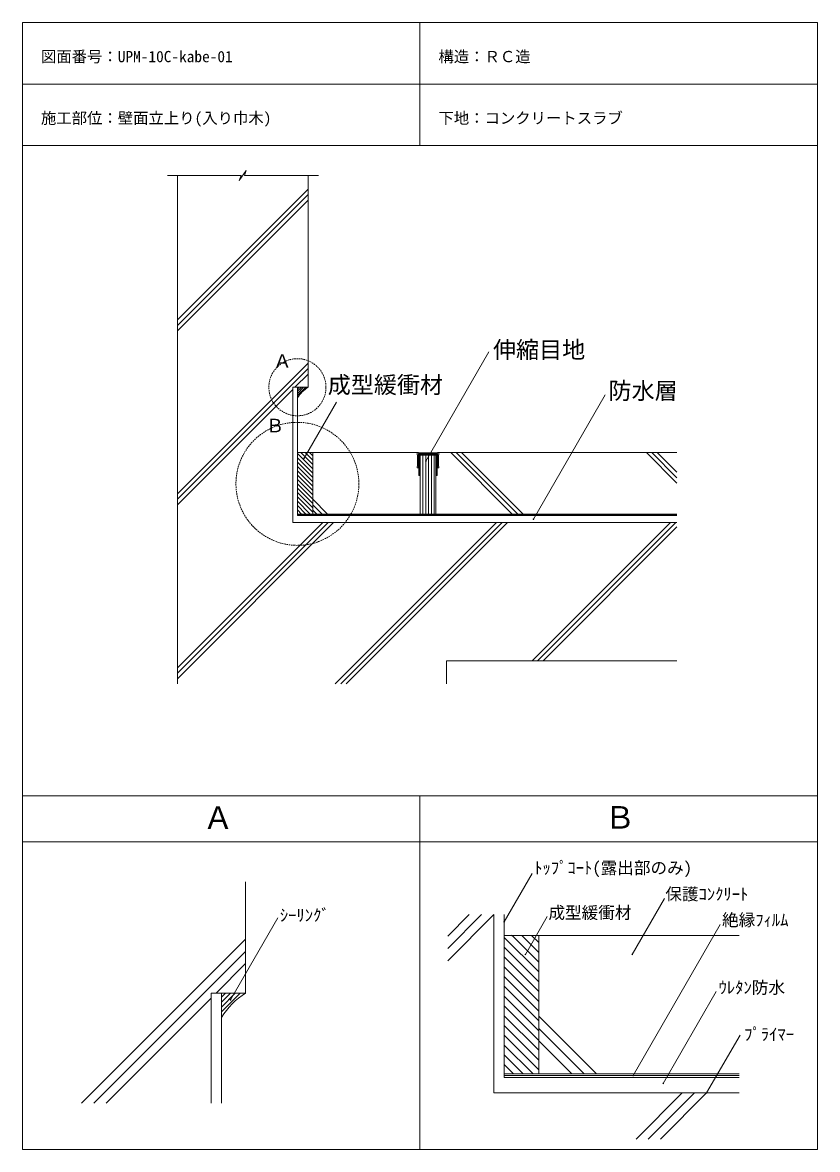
# Model space of a CAD drawing. Units: millimetres, scale not verified. Extents: x -517 to 518, y -673 to 792.
import ezdxf
from ezdxf.enums import TextEntityAlignment as Align

# ---------------------------------------------------------------- set-up
doc = ezdxf.new("R2010")
doc.units = ezdxf.units.MM
doc.header["$PDMODE"] = 32
doc.header["$PDSIZE"] = 0.8
doc.linetypes.add('DASHED2', pattern=[3, 2, -1])
doc.layers.add('0-0', color=7, linetype='Continuous', lineweight=13)
doc.styles.add('ＭＳ ゴシック', font='')
doc.styles.get('ＭＳ ゴシック').set_extended_font_data('MS Gothic')

msp = doc.modelspace()

# ---------------------------------------------------------------- linework, layer by layer
at = {"layer": '0-0'}
for p, q in [((-516.864, 792.357), (-516.864, -673.469)), ((-516.864, 792.357), (517.853, 792.357)), ((0.494, 792.357), (0.494, 632.357)), ((517.853, 792.357), (517.853, -673.469)), ((-516.864, 712.357), (517.853, 712.357)), ((-516.864, 632.357), (517.853, 632.357)), ((-328.223, 593.433), (-232.368, 593.433)), ((-315.075, 593.433), (-315.075, -68.008)), ((-225.576, 599.986), (-234.753, 586.879)), ((-234.753, 586.879), (-232.368, 593.433)), ((-225.576, 599.986), (-227.961, 593.433)), ((-227.961, 593.433), (-131.565, 593.433)), ((-145.075, 317.992), (-145.075, 593.433)), ((-315.075, 405.541), (-145.075, 575.541)), ((-315.075, 398.47), (-145.075, 568.47)), ((-315.075, 391.399), (-145.075, 561.399)), ((8.16, 221.79), (90.212, 363.908)), ((-315.075, 179.267), (-145.075, 349.267)), ((-315.075, 172.196), (-145.075, 342.196)), ((-162.207, 317.992), (-145.075, 335.125)), ((-315.075, 165.125), (-165.075, 315.125)), ((-145.075, 317.992), (-165.075, 317.992)), ((-165.075, 141.992), (-165.075, 317.992)), ((148.119, 146.32), (241.457, 307.987)), ((-150.323, 225.87), (-108.378, 298.522)), ((-3.083, 232.992), (-159.075, 232.992)), ((24.917, 232.992), (334.925, 232.992)), ((40.572, 232.992), (120.572, 152.992)), ((47.643, 232.992), (127.643, 152.992)), ((54.714, 232.992), (134.714, 152.992)), ((295.13, 232.992), (334.925, 193.197)), ((302.201, 232.992), (334.925, 200.268)), ((309.272, 232.992), (334.925, 207.339)), ((-139.075, 172.222), (-119.844, 152.992)), ((-139.075, 165.151), (-126.916, 152.992)), ((-159.075, 152.992), (334.925, 152.992)), ((-139.075, 158.08), (-133.987, 152.992)), ((-315.075, -61.149), (-111.933, 141.992)), ((-315.075, -54.078), (-119.004, 141.992)), ((-315.075, -47.007), (-126.075, 141.992)), ((-165.075, 141.992), (334.925, 141.992)), ((-109.801, -68.008), (100.199, 141.992)), ((-102.73, -68.008), (107.27, 141.992)), ((-95.659, -68.008), (114.341, 141.992)), ((146.473, -38.008), (326.473, 141.992)), ((153.544, -38.008), (333.544, 141.992)), ((160.615, -38.008), (334.925, 136.302)), ((34.925, -38.008), (334.925, -38.008)), ((34.925, -38.008), (34.925, -68.008)), ((-516.864, -213.469), (517.853, -213.469)), ((0.494, -213.469), (0.494, -673.469)), ((-516.864, -273.469), (517.853, -273.469)), ((110.006, -377.327), (146.314, -314.439)), ((-226.48, -470.26), (-226.48, -325.344)), ((276.723, -419.797), (318.623, -347.225)), ((-246.202, -479.013), (-184.639, -372.382)), ((36.506, -427.932), (96.506, -367.932)), ((36.506, -412.023), (80.596, -367.932)), ((36.506, -396.113), (64.686, -367.932)), ((137.741, -419.797), (166.176, -370.546)), ((277.906, -577.481), (391.375, -380.947)), ((416.021, -395.231), (110.006, -395.231)), ((-439.994, -613.406), (-226.48, -399.891)), ((-424.085, -613.406), (-226.48, -415.801)), ((-265.029, -470.26), (-226.48, -431.711)), ((317.126, -587.591), (386.17, -468.005)), ((-408.175, -613.406), (-271.48, -476.711)), ((-271.48, -613.406), (-271.48, -470.26)), ((-226.48, -470.26), (-271.48, -470.26)), ((155.006, -500.144), (230.093, -575.231)), ((155.006, -516.054), (214.183, -575.231)), ((373.574, -599.981), (417.067, -524.649)), ((155.006, -531.964), (198.273, -575.231)), ((110.006, -575.231), (416.021, -575.231)), ((281.754, -659.981), (341.754, -599.981)), ((297.664, -659.981), (357.664, -599.981)), ((313.574, -659.981), (373.574, -599.981)), ((-516.864, -673.469), (517.853, -673.469))]:
    msp.add_line(p, q, dxfattribs=at)
at = {"layer": '0-0', "color": 2}
for p, q in [((-159.075, 307.153), (-148.235, 317.992)), ((-159.075, 309.982), (-151.064, 317.992)), ((-159.075, 312.81), (-153.892, 317.992)), ((-159.075, 315.638), (-156.721, 317.992)), ((-145.986, 317.413), (-145.407, 317.992)), ((-159.075, 304.325), (-158.496, 304.904)), ((-257.98, -494.648), (-233.592, -470.26)), ((-257.98, -488.284), (-239.956, -470.26)), ((-257.98, -481.92), (-246.32, -470.26)), ((-257.98, -475.556), (-252.684, -470.26)), ((-228.531, -471.562), (-227.228, -470.26)), ((-257.98, -501.012), (-256.678, -499.709))]:
    msp.add_line(p, q, dxfattribs=at)
at = {"layer": '0-0', "color": 5}
for p, q in [((-159.075, 232.992), (-139.075, 232.992)), ((-159.075, 231.93), (-139.075, 211.93)), ((-159.075, 226.273), (-139.075, 206.273)), ((-159.075, 220.616), (-139.075, 200.616)), ((-154.48, 232.992), (-139.075, 217.586)), ((-148.823, 232.992), (-139.075, 223.243)), ((-143.167, 232.992), (-139.075, 228.9)), ((-139.075, 232.992), (-139.075, 152.992)), ((-3.083, 232.992), (-2.083, 232.992)), ((-3.083, 229.992), (-3.083, 232.992)), ((-2.583, 229.992), (-3.083, 229.992)), ((-2.583, 214.992), (-2.583, 229.992)), ((-2.083, 232.992), (-1.583, 232.492)), ((-1.583, 232.492), (10.917, 232.492)), ((-1.583, 231.492), (-1.583, 229.492)), ((23.417, 231.492), (-1.583, 231.492)), ((-1.583, 231.492), (-1.583, 212.992)), ((23.417, 231.492), (-1.583, 231.492)), ((-1.583, 229.492), (-1.083, 229.492)), ((-1.083, 229.492), (-1.083, 202.992)), ((-0.083, 230.992), (21.917, 230.992)), ((-0.083, 229.992), (-0.083, 230.992)), ((1.917, 229.992), (-0.083, 229.992)), ((-0.083, 229.492), (1.917, 229.492)), ((-0.083, 217.992), (-0.083, 229.492)), ((0.917, 229.492), (20.917, 229.492)), ((0.917, 152.992), (0.917, 229.492)), ((1.917, 229.492), (1.917, 229.992)), ((4.131, 152.992), (4.131, 229.492)), ((7.881, 152.992), (7.881, 229.492)), ((10.917, 232.492), (23.417, 232.492)), ((11.631, 152.992), (11.631, 229.492)), ((15.381, 152.992), (15.381, 229.492)), ((19.131, 152.992), (19.131, 229.492)), ((19.917, 229.992), (19.917, 229.492)), ((21.917, 229.992), (19.917, 229.992)), ((19.917, 229.492), (21.917, 229.492)), ((20.917, 229.492), (20.917, 152.992)), ((21.917, 230.992), (21.917, 229.992)), ((21.917, 229.492), (21.917, 217.992)), ((22.917, 229.492), (23.417, 229.492)), ((22.917, 202.992), (22.917, 229.492)), ((23.417, 232.492), (23.917, 232.992)), ((23.417, 229.492), (23.417, 231.492)), ((23.417, 212.992), (23.417, 231.492)), ((23.917, 232.992), (24.917, 232.992)), ((24.417, 229.992), (24.417, 214.992)), ((24.917, 229.992), (24.417, 229.992)), ((24.917, 232.992), (24.917, 229.992)), ((-159.075, 214.959), (-139.075, 194.959)), ((-159.075, 209.302), (-139.075, 189.302)), ((-3.083, 214.992), (-2.583, 214.992)), ((-3.083, 212.992), (-3.083, 214.992)), ((-1.583, 212.992), (-3.083, 212.992)), ((0.417, 217.992), (-0.083, 217.992)), ((-0.083, 216.992), (0.417, 217.992)), ((-0.083, 203.992), (-0.083, 216.992)), ((21.417, 217.992), (21.917, 216.992)), ((21.917, 217.992), (21.417, 217.992)), ((21.917, 216.992), (21.917, 203.992)), ((24.917, 212.992), (23.417, 212.992)), ((24.417, 214.992), (24.917, 214.992)), ((24.917, 214.992), (24.917, 212.992)), ((-159.075, 203.645), (-139.075, 183.645)), ((-159.075, 197.989), (-139.075, 177.989)), ((-159.075, 192.332), (-139.075, 172.332)), ((-1.083, 202.992), (-0.083, 202.992)), ((0.417, 203.992), (-0.083, 203.992)), ((-0.083, 202.992), (0.417, 203.992)), ((21.417, 203.992), (21.917, 202.992)), ((21.917, 203.992), (21.417, 203.992)), ((21.917, 202.992), (22.917, 202.992)), ((-159.075, 186.675), (-139.075, 166.675)), ((-159.075, 181.018), (-139.075, 161.018)), ((-159.075, 175.361), (-139.075, 155.361)), ((-159.075, 169.704), (-142.363, 152.992)), ((-159.075, 164.047), (-148.019, 152.992)), ((-159.075, 158.391), (-153.676, 152.992)), ((-159.075, 151.992), (334.925, 151.992)), ((110.006, -395.231), (155.006, -395.231)), ((120.343, -395.231), (155.006, -429.894)), ((133.071, -395.231), (155.006, -417.166)), ((145.799, -395.231), (155.006, -404.438)), ((155.006, -395.231), (155.006, -575.231)), ((110.006, -397.622), (155.006, -442.622)), ((110.006, -410.35), (155.006, -455.35)), ((110.006, -423.078), (155.006, -468.078)), ((110.006, -435.806), (155.006, -480.806)), ((110.006, -448.534), (155.006, -493.534)), ((110.006, -461.262), (155.006, -506.262)), ((110.006, -473.99), (155.006, -518.99)), ((110.006, -486.717), (155.006, -531.717)), ((110.006, -499.445), (155.006, -544.445)), ((110.006, -512.173), (155.006, -557.173)), ((110.006, -524.901), (155.006, -569.901)), ((110.006, -537.629), (147.608, -575.231)), ((110.006, -550.357), (134.88, -575.231)), ((110.006, -563.085), (122.152, -575.231)), ((110.006, -577.481), (416.021, -577.481))]:
    msp.add_line(p, q, dxfattribs=at)
at = {"layer": '0-0', "color": 4}
for p, q in [((110.006, -367.932), (110.006, -579.731)), ((-257.98, -470.26), (-257.98, -613.406)), ((110.006, -579.731), (416.021, -579.731))]:
    msp.add_line(p, q, dxfattribs=at)
msp.add_lwpolyline([(-159.075, 317.992), (-159.075, 150.992), (334.925, 150.992)], dxfattribs=at)
at = {"layer": '0-0'}
msp.add_lwpolyline([(416.021, -599.981), (96.506, -599.981), (96.506, -367.932)], dxfattribs=at)
at = {"layer": '0-0', "color": 1, "linetype": 'DASHED2'}
for centre, radius in [((-159.075, 317.992), 37.147), ((-159.075, 192.332), 80)]:
    msp.add_circle(centre, radius, dxfattribs=at)
at = {"layer": '0-0', "color": 2}
for centre, radius in [((-122.446, 281.364), 43.054), ((-175.567, -552.673), 96.872)]:
    msp.add_arc(centre, radius, 121.70697, 148.29303, dxfattribs=at)
at = {"layer": '0-0'}
for p in [(-150.323, 225.87), (8.16, 221.79), (148.119, 146.32), (110.006, -377.327), (120.343, -395.231), (137.741, -419.797), (276.723, -419.797), (-246.202, -479.013), (277.906, -577.481), (317.126, -587.591), (373.574, -599.981)]:
    msp.add_point(p, dxfattribs=at)

# ---------------------------------------------------------------- texts
at = {"layer": '0-0', "style": 'ＭＳ ゴシック'}
for s, height, p in [('図面番号：UPM-10C-kabe-01', 14.66, (-492.864, 736.357)), ('構造：ＲＣ造', 14.66, (24.494, 736.357)), ('施工部位：壁面立上り(入り巾木)', 14.66, (-492.864, 656.357)), ('下地：コンクリートスラブ', 14.66, (24.494, 656.357)), ('伸縮目地', 21.99, (95.542, 349.161)), ('Ａ', 17.6, (-190.637, 338.044)), ('成型緩衝材', 21.99, (-119.521, 303.523)), ('防水層', 21.99, (245.926, 295.879)), ('Ｂ', 17.6, (-200.199, 254.062)), ('Ａ', 29.33, (-282.268, -265.32)), ('Ｂ', 29.33, (240.689, -264.973)), ('ﾄｯﾌﾟｺｰﾄ(露出部のみ)', 15.85, (149.188, -319.766)), ('保護ｺﾝｸﾘｰﾄ', 15.85, (319.793, -353.961)), ('ｼｰﾘﾝｸﾞ', 15.85, (-181.915, -381.474)), ('成型緩衝材', 15.85, (167.629, -378.149)), ('絶縁ﾌｨﾙﾑ', 15.85, (393.626, -387.564)), ('ｳﾚﾀﾝ防水', 15.85, (389.125, -475.439)), ('ﾌﾟﾗｲﾏｰ', 15.85, (422.431, -536.298))]:
    msp.add_text(s, height=height, dxfattribs=at).set_placement(p, align=Align.BOTTOM_LEFT)

doc.saveas('drawing.dxf')
